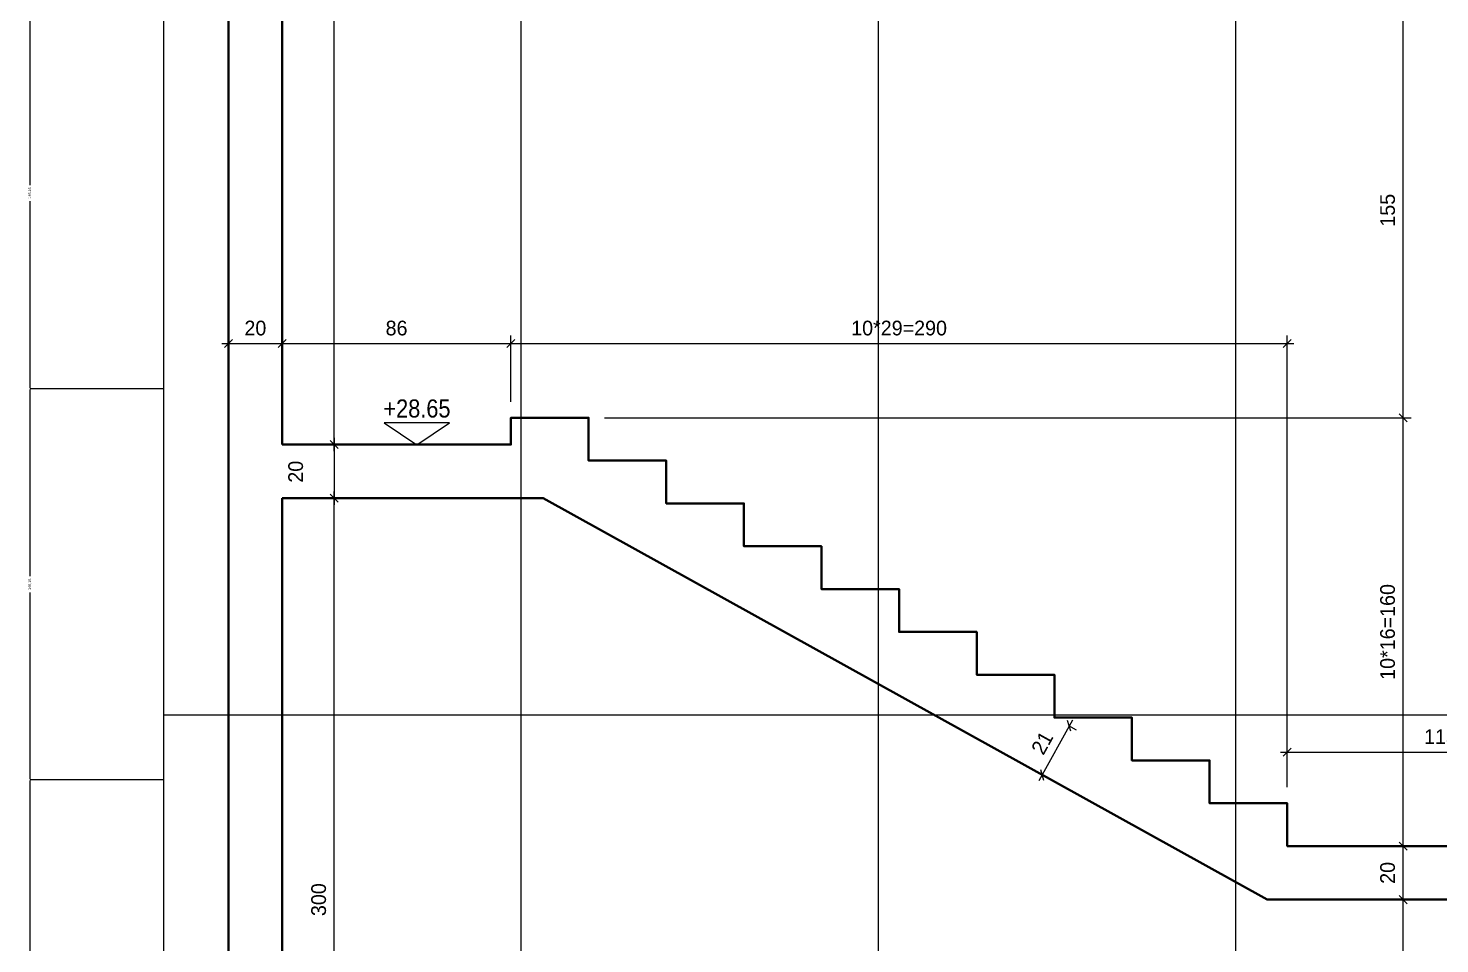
# Model space of a CAD drawing. Header units: inches. Extents: x -5298 to 11252, y 8210 to 22495.
# Drawn here: x 7526 to 8053, y 17590 to 17932 of the extents above; entities that cross this region are included whole.
import ezdxf
from ezdxf.enums import TextEntityAlignment as Align

# ---------------------------------------------------------------- set-up
doc = ezdxf.new("R2010")
doc.units = ezdxf.units.IN
doc.header["$LTSCALE"] = 55
doc.header["$MEASUREMENT"] = 0
doc.layers.get('Defpoints').update_dxf_attribs({"color": 40})
for name, color, linetype in [('BEAM', 3, 'Continuous'), ('dim', 2, 'Continuous'), ('otm-text', 1, 'Continuous'), ('P-lines', 3, 'Continuous')]:
    doc.layers.add(name, color=color, linetype=linetype)
doc.layers.add('W-Conc', color=3, linetype='Continuous', lineweight=40)
doc.styles.add('danmm', font='danmm.shx', dxfattribs={"width": 0.9})
doc.styles.add('HEBTXT', font='hebtxt-weld.shx')
doc.styles.add('ROMANS', font='romans')
doc.styles.get("Standard").update_dxf_attribs({"font": 'arial.ttf'})
doc.dimstyles.new('25', dxfattribs={"dimtxt": 5.5, "dimasz": 3, "dimexe": 3, "dimexo": 6, "dimgap": 3, "dimtad": 1, "dimdec": 0, "dimrnd": 0.5, "dimtxsty": 'HEBTXT', "dimblk1": 'OBLIQUE', "dimblk2": 'OBLIQUE', "dimsah": 1, "dimcen": 1, "dimdle": 2.5, "dimclre": 9, "dimclrt": 3, "dimazin": 3, "dimtfac": 1, "dimtdec": 0, "dimtix": 1, "dimtmove": 2, "dimatfit": 3, "dimldrblk": 'OBLIQUE'})
doc.dimstyles.get("Standard").update_dxf_attribs({"dimtxt": 2.5, "dimasz": 2.5, "dimexe": 1.25, "dimexo": 0.625, "dimtad": 1, "dimtxsty": 'Standard', "dimcen": 2.5, "dimazin": 3, "dimtfac": 1, "dimtmove": 0, "dimatfit": 3})

# ---------------------------------------------------------------- blocks, each defined once
blk = doc.blocks.new('MF1')
blk.add_lwpolyline([(30, 20), (0, 0), (-30, 20)], close=True)
at = {"style": 'ROMANS'}
blk.add_attdef('0', text='', height=6, dxfattribs=at).set_placement((0, 25), align=Align.CENTER)
blk = doc.blocks.new('_OBLIQUE')
at = {"color": 0, "linetype": 'ByBlock'}
blk.add_line((-0.5, -0.5), (0.5, 0.5), dxfattribs=at)
blk = doc.blocks.new('*D1325')
at = {"layer": 'Defpoints', "color": 0, "linetype": 'Continuous', "ltscale": 5, "transparency": 16777216}
for p in [(7909.18, 17674.72, -0.15), (7899.04, 17656.43, -0.15), (7904.6, 17653.35)]:
    blk.add_point(p, dxfattribs=at)
at = {"layer": 'dim', "color": 0, "linetype": 'Continuous', "lineweight": -2, "ltscale": 5, "transparency": 16777216}
blk.add_line((7915.95, 17673.82), (7903.38, 17651.16), dxfattribs=at)
at = {"layer": 'dim', "color": 9, "linetype": 'Continuous', "lineweight": -2, "ltscale": 5, "transparency": 16777216}
for p, q in [((7914.43, 17671.81), (7917.36, 17670.18)), ((7904.29, 17653.52), (7907.22, 17651.89))]:
    blk.add_line(p, q, dxfattribs=at)
at = {"layer": 'dim', "color": 0, "linetype": 'Continuous', "lineweight": -2, "ltscale": 5, "transparency": 16777216, "xscale": 3, "yscale": 3, "zscale": 3}
for p, rotation in [((7914.74, 17671.64), 60.987232589096), ((7904.6, 17653.35), 240.987232589096)]:
    blk.add_blockref('_OBLIQUE', p, dxfattribs=dict(at, rotation=rotation))
at = {"layer": 'dim', "color": 3, "linetype": 'Continuous', "ltscale": 5, "transparency": 16777216, "insert": (7904.64, 17665.28), "char_height": 5.5, "attachment_point": 5, "rotation": 60.9872, "style": 'HEBTXT'}
blk.add_mtext('\\A1;21', dxfattribs=at)
blk = doc.blocks.new('*D1341')
at = {"layer": 'Defpoints', "color": 0, "linetype": 'Continuous', "ltscale": 5, "transparency": 16777216}
for p in [(7633.52, 17776.72, -0.15), (7640.1, 17756.72), (7644.46, 17756.72, -0.15)]:
    blk.add_point(p, dxfattribs=at)
at = {"layer": 'dim', "color": 0, "linetype": 'Continuous', "lineweight": -2, "ltscale": 5, "transparency": 16777216}
blk.add_line((7640.1, 17779.22), (7640.1, 17754.22), dxfattribs=at)
at = {"layer": 'dim', "color": 9, "linetype": 'Continuous', "lineweight": -2, "ltscale": 5, "transparency": 16777216}
for p, q in [((7639.52, 17776.72), (7643.1, 17776.72)), ((7638.46, 17756.72), (7637.1, 17756.72))]:
    blk.add_line(p, q, dxfattribs=at)
at = {"layer": 'dim', "color": 0, "linetype": 'Continuous', "lineweight": -2, "ltscale": 5, "transparency": 16777216, "xscale": 3, "yscale": 3, "zscale": 3}
for p, rotation in [((7640.1, 17776.72), 90), ((7640.1, 17756.72), 270)]:
    blk.add_blockref('_OBLIQUE', p, dxfattribs=dict(at, rotation=rotation))
at = {"layer": 'dim', "color": 3, "linetype": 'Continuous', "ltscale": 5, "transparency": 16777216, "insert": (7625.76, 17766.56), "char_height": 5.5, "attachment_point": 5, "rotation": 90, "style": 'HEBTXT'}
blk.add_mtext('\\A1;20', dxfattribs=at)
blk = doc.blocks.new('*D1342')
at = {"layer": 'Defpoints', "color": 0, "linetype": 'Continuous', "ltscale": 5, "transparency": 16777216}
for p in [(7640.1, 18106.72), (7642.57, 18106.72, -0.19), (7633.52, 17776.72, -0.15)]:
    blk.add_point(p, dxfattribs=at)
at = {"layer": 'dim', "color": 9, "linetype": 'Continuous', "lineweight": -2, "ltscale": 5, "transparency": 16777216}
for p, q in [((7636.57, 18106.72), (7637.1, 18106.72)), ((7639.52, 17776.72), (7643.1, 17776.72))]:
    blk.add_line(p, q, dxfattribs=at)
at = {"layer": 'dim', "color": 0, "linetype": 'Continuous', "lineweight": -2, "ltscale": 5, "transparency": 16777216}
blk.add_line((7640.1, 17774.22), (7640.1, 18109.22), dxfattribs=at)
at = {"layer": 'dim', "color": 0, "linetype": 'Continuous', "lineweight": -2, "ltscale": 5, "transparency": 16777216, "xscale": 3, "yscale": 3, "zscale": 3}
for p, rotation in [((7640.1, 18106.72), 90), ((7640.1, 17776.72), 270)]:
    blk.add_blockref('_OBLIQUE', p, dxfattribs=dict(at, rotation=rotation))
at = {"layer": 'dim', "color": 3, "linetype": 'Continuous', "ltscale": 5, "transparency": 16777216, "insert": (7634.35, 17941.72), "char_height": 5.5, "attachment_point": 5, "rotation": 90, "style": 'HEBTXT'}
blk.add_mtext('\\A1;330', dxfattribs=at)
blk = doc.blocks.new('*D1383')
at = {"layer": 'Defpoints', "color": 0, "linetype": 'Continuous', "ltscale": 5, "transparency": 16777216}
for p in [(8039.46, 17606.72), (8043.58, 17606.72, -0.15), (7772.18, 17466.72, -0.15)]:
    blk.add_point(p, dxfattribs=at)
at = {"layer": 'dim', "color": 0, "linetype": 'Continuous', "lineweight": -2, "ltscale": 5, "transparency": 16777216}
blk.add_line((8039.46, 17464.22), (8039.46, 17609.22), dxfattribs=at)
at = {"layer": 'dim', "color": 9, "linetype": 'Continuous', "lineweight": -2, "ltscale": 5, "transparency": 16777216}
for p, q in [((8037.58, 17606.72), (8036.46, 17606.72)), ((7778.18, 17466.72), (8042.46, 17466.72))]:
    blk.add_line(p, q, dxfattribs=at)
at = {"layer": 'dim', "color": 0, "linetype": 'Continuous', "lineweight": -2, "ltscale": 5, "transparency": 16777216, "xscale": 3, "yscale": 3, "zscale": 3}
for p, rotation in [((8039.46, 17606.72), 90), ((8039.46, 17466.72), 270)]:
    blk.add_blockref('_OBLIQUE', p, dxfattribs=dict(at, rotation=rotation))
at = {"layer": 'dim', "color": 3, "linetype": 'Continuous', "ltscale": 5, "transparency": 16777216, "insert": (8033.71, 17536.72), "char_height": 5.5, "attachment_point": 5, "rotation": 90, "style": 'HEBTXT'}
blk.add_mtext('\\A1;140', dxfattribs=at)
blk = doc.blocks.new('*D1384')
at = {"layer": 'Defpoints', "color": 0, "linetype": 'Continuous', "ltscale": 5, "transparency": 16777216}
for p in [(8039.46, 17626.72), (8041.63, 17626.72, -0.15), (8043.58, 17606.72, -0.15)]:
    blk.add_point(p, dxfattribs=at)
at = {"layer": 'dim', "color": 9, "linetype": 'Continuous', "lineweight": -2, "ltscale": 5, "transparency": 16777216}
for p, q in [((8035.63, 17626.72), (8036.46, 17626.72)), ((8037.58, 17606.72), (8036.46, 17606.72))]:
    blk.add_line(p, q, dxfattribs=at)
at = {"layer": 'dim', "color": 0, "linetype": 'Continuous', "lineweight": -2, "ltscale": 5, "transparency": 16777216}
blk.add_line((8039.46, 17604.22), (8039.46, 17629.22), dxfattribs=at)
at = {"layer": 'dim', "color": 0, "linetype": 'Continuous', "lineweight": -2, "ltscale": 5, "transparency": 16777216, "xscale": 3, "yscale": 3, "zscale": 3}
for p, rotation in [((8039.46, 17626.72), 90), ((8039.46, 17606.72), 270)]:
    blk.add_blockref('_OBLIQUE', p, dxfattribs=dict(at, rotation=rotation))
at = {"layer": 'dim', "color": 3, "linetype": 'Continuous', "ltscale": 5, "transparency": 16777216, "insert": (8033.71, 17616.72), "char_height": 5.5, "attachment_point": 5, "rotation": 90, "style": 'HEBTXT'}
blk.add_mtext('\\A1;20', dxfattribs=at)
blk = doc.blocks.new('*D1385')
at = {"layer": 'Defpoints', "color": 0, "linetype": 'Continuous', "ltscale": 5, "transparency": 16777216}
for p in [(7735.18, 17786.72, -0.15), (8039.46, 17786.72), (8041.63, 17626.72, -0.15)]:
    blk.add_point(p, dxfattribs=at)
at = {"layer": 'dim', "color": 0, "linetype": 'Continuous', "lineweight": -2, "ltscale": 5, "transparency": 16777216}
blk.add_line((8039.46, 17624.22), (8039.46, 17789.22), dxfattribs=at)
at = {"layer": 'dim', "color": 9, "linetype": 'Continuous', "lineweight": -2, "ltscale": 5, "transparency": 16777216}
for p, q in [((7741.18, 17786.72), (8042.46, 17786.72)), ((8035.63, 17626.72), (8036.46, 17626.72))]:
    blk.add_line(p, q, dxfattribs=at)
at = {"layer": 'dim', "color": 0, "linetype": 'Continuous', "lineweight": -2, "ltscale": 5, "transparency": 16777216, "xscale": 3, "yscale": 3, "zscale": 3}
for p, rotation in [((8039.46, 17786.72), 90), ((8039.46, 17626.72), 270)]:
    blk.add_blockref('_OBLIQUE', p, dxfattribs=dict(at, rotation=rotation))
at = {"layer": 'dim', "color": 3, "linetype": 'Continuous', "ltscale": 5, "transparency": 16777216, "insert": (8033.71, 17706.72), "char_height": 5.5, "attachment_point": 5, "rotation": 90, "style": 'HEBTXT'}
blk.add_mtext('\\A1;10*16=160', dxfattribs=at)
blk = doc.blocks.new('*D1365')
at = {"layer": 'Defpoints', "color": 0, "linetype": 'Continuous', "ltscale": 5, "transparency": 16777216}
for p in [(8039.46, 17941.72), (8044.85, 17941.72, -0.19), (7735.18, 17786.72, -0.15)]:
    blk.add_point(p, dxfattribs=at)
at = {"layer": 'dim', "color": 9, "linetype": 'Continuous', "lineweight": -2, "ltscale": 5, "transparency": 16777216}
for p, q in [((8038.85, 17941.72), (8036.46, 17941.72)), ((7741.18, 17786.72), (8042.46, 17786.72))]:
    blk.add_line(p, q, dxfattribs=at)
at = {"layer": 'dim', "color": 0, "linetype": 'Continuous', "lineweight": -2, "ltscale": 5, "transparency": 16777216}
blk.add_line((8039.46, 17784.22), (8039.46, 17944.22), dxfattribs=at)
at = {"layer": 'dim', "color": 0, "linetype": 'Continuous', "lineweight": -2, "ltscale": 5, "transparency": 16777216, "xscale": 3, "yscale": 3, "zscale": 3}
for p, rotation in [((8039.46, 17941.72), 90), ((8039.46, 17786.72), 270)]:
    blk.add_blockref('_OBLIQUE', p, dxfattribs=dict(at, rotation=rotation))
at = {"layer": 'dim', "color": 3, "linetype": 'Continuous', "ltscale": 5, "transparency": 16777216, "insert": (8033.71, 17864.22), "char_height": 5.5, "attachment_point": 5, "rotation": 90, "style": 'HEBTXT'}
blk.add_mtext('\\A1;155', dxfattribs=at)
blk = doc.blocks.new('*D1399')
at = {"layer": 'Defpoints', "color": 0, "linetype": 'Continuous', "ltscale": 5, "transparency": 16777216}
for p in [(7640.1, 17756.72), (7644.46, 17756.72, -0.15), (7642.24, 17456.72, -0.15)]:
    blk.add_point(p, dxfattribs=at)
at = {"layer": 'dim', "color": 9, "linetype": 'Continuous', "lineweight": -2, "ltscale": 5, "transparency": 16777216}
for p, q in [((7638.46, 17756.72), (7637.1, 17756.72)), ((7636.24, 17456.72), (7637.1, 17456.72))]:
    blk.add_line(p, q, dxfattribs=at)
at = {"layer": 'dim', "color": 0, "linetype": 'Continuous', "lineweight": -2, "ltscale": 5, "transparency": 16777216}
blk.add_line((7640.1, 17454.22), (7640.1, 17759.22), dxfattribs=at)
at = {"layer": 'dim', "color": 0, "linetype": 'Continuous', "lineweight": -2, "ltscale": 5, "transparency": 16777216, "xscale": 3, "yscale": 3, "zscale": 3}
for p, rotation in [((7640.1, 17756.72), 90), ((7640.1, 17456.72), 270)]:
    blk.add_blockref('_OBLIQUE', p, dxfattribs=dict(at, rotation=rotation))
at = {"layer": 'dim', "color": 3, "linetype": 'Continuous', "ltscale": 5, "transparency": 16777216, "insert": (7634.35, 17606.72), "char_height": 5.5, "attachment_point": 5, "rotation": 90, "style": 'HEBTXT'}
blk.add_mtext('\\A1;300', dxfattribs=at)
blk = doc.blocks.new('*D1320')
at = {"layer": 'Defpoints', "color": 0, "linetype": 'Continuous', "ltscale": 5, "transparency": 16777216}
for p in [(7620.69, 17814.44), (7600.68, 17795.56, -0.22), (7620.69, 17797.59, -0.22)]:
    blk.add_point(p, dxfattribs=at)
at = {"layer": 'dim', "color": 0, "linetype": 'Continuous', "lineweight": -2, "ltscale": 5, "transparency": 16777216}
blk.add_line((7598.18, 17814.44), (7623.19, 17814.44), dxfattribs=at)
at = {"layer": 'dim', "color": 9, "linetype": 'Continuous', "lineweight": -2, "ltscale": 5, "transparency": 16777216}
for p, q in [((7600.68, 17801.56), (7600.68, 17817.44)), ((7620.69, 17803.59), (7620.69, 17817.44))]:
    blk.add_line(p, q, dxfattribs=at)
at = {"layer": 'dim', "color": 0, "linetype": 'Continuous', "lineweight": -2, "ltscale": 5, "transparency": 16777216, "xscale": 3, "yscale": 3, "zscale": 3, "rotation": 180}
blk.add_blockref('_OBLIQUE', (7600.68, 17814.44), dxfattribs=at)
at = {"layer": 'dim', "color": 0, "linetype": 'Continuous', "lineweight": -2, "ltscale": 5, "transparency": 16777216, "xscale": 3, "yscale": 3, "zscale": 3}
blk.add_blockref('_OBLIQUE', (7620.69, 17814.44), dxfattribs=at)
at = {"layer": 'dim', "color": 3, "linetype": 'Continuous', "ltscale": 5, "transparency": 16777216, "insert": (7610.68, 17820.19), "char_height": 5.5, "attachment_point": 5, "style": 'HEBTXT'}
blk.add_mtext('\\A1;20', dxfattribs=at)
blk = doc.blocks.new('*D1421')
at = {"layer": 'Defpoints', "color": 0, "linetype": 'Continuous', "ltscale": 5, "transparency": 16777216}
for p in [(7706.18, 17814.44), (7620.69, 17797.59, -0.22), (7706.18, 17786.72, -0.15)]:
    blk.add_point(p, dxfattribs=at)
at = {"layer": 'dim', "color": 0, "linetype": 'Continuous', "lineweight": -2, "ltscale": 5, "transparency": 16777216}
blk.add_line((7618.19, 17814.44), (7708.68, 17814.44), dxfattribs=at)
at = {"layer": 'dim', "color": 9, "linetype": 'Continuous', "lineweight": -2, "ltscale": 5, "transparency": 16777216}
for p, q in [((7620.69, 17803.59), (7620.69, 17817.44)), ((7706.18, 17792.72), (7706.18, 17817.44))]:
    blk.add_line(p, q, dxfattribs=at)
at = {"layer": 'dim', "color": 0, "linetype": 'Continuous', "lineweight": -2, "ltscale": 5, "transparency": 16777216, "xscale": 3, "yscale": 3, "zscale": 3, "rotation": 180}
blk.add_blockref('_OBLIQUE', (7620.69, 17814.44), dxfattribs=at)
at = {"layer": 'dim', "color": 0, "linetype": 'Continuous', "lineweight": -2, "ltscale": 5, "transparency": 16777216, "xscale": 3, "yscale": 3, "zscale": 3}
blk.add_blockref('_OBLIQUE', (7706.18, 17814.44), dxfattribs=at)
at = {"layer": 'dim', "color": 3, "linetype": 'Continuous', "ltscale": 5, "transparency": 16777216, "insert": (7663.43, 17820.19), "char_height": 5.5, "attachment_point": 5, "style": 'HEBTXT'}
blk.add_mtext('\\A1;86', dxfattribs=at)
blk = doc.blocks.new('*D1422')
at = {"layer": 'Defpoints', "color": 0, "linetype": 'Continuous', "ltscale": 5, "transparency": 16777216}
for p in [(7996.18, 17814.44), (7706.18, 17786.72, -0.15), (7996.18, 17642.72, -0.15)]:
    blk.add_point(p, dxfattribs=at)
at = {"layer": 'dim', "color": 0, "linetype": 'Continuous', "lineweight": -2, "ltscale": 5, "transparency": 16777216}
blk.add_line((7703.68, 17814.44), (7998.68, 17814.44), dxfattribs=at)
at = {"layer": 'dim', "color": 9, "linetype": 'Continuous', "lineweight": -2, "ltscale": 5, "transparency": 16777216}
for p, q in [((7706.18, 17792.72), (7706.18, 17817.44)), ((7996.18, 17648.72), (7996.18, 17817.44))]:
    blk.add_line(p, q, dxfattribs=at)
at = {"layer": 'dim', "color": 0, "linetype": 'Continuous', "lineweight": -2, "ltscale": 5, "transparency": 16777216, "xscale": 3, "yscale": 3, "zscale": 3, "rotation": 180}
blk.add_blockref('_OBLIQUE', (7706.18, 17814.44), dxfattribs=at)
at = {"layer": 'dim', "color": 0, "linetype": 'Continuous', "lineweight": -2, "ltscale": 5, "transparency": 16777216, "xscale": 3, "yscale": 3, "zscale": 3}
blk.add_blockref('_OBLIQUE', (7996.18, 17814.44), dxfattribs=at)
at = {"layer": 'dim', "color": 3, "linetype": 'Continuous', "ltscale": 5, "transparency": 16777216, "insert": (7851.18, 17820.19), "char_height": 5.5, "attachment_point": 5, "style": 'HEBTXT'}
blk.add_mtext('\\A1;10*29=290', dxfattribs=at)
blk = doc.blocks.new('*D1423')
at = {"layer": 'Defpoints', "color": 0, "linetype": 'Continuous', "ltscale": 5, "transparency": 16777216}
for p in [(8110.68, 17661.79), (7996.18, 17642.72, -0.15), (8110.68, 17642.72, 0.1)]:
    blk.add_point(p, dxfattribs=at)
at = {"layer": 'dim', "color": 0, "linetype": 'Continuous', "lineweight": -2, "ltscale": 5, "transparency": 16777216}
blk.add_line((7993.68, 17661.79), (8113.18, 17661.79), dxfattribs=at)
at = {"layer": 'dim', "color": 9, "linetype": 'Continuous', "lineweight": -2, "ltscale": 5, "transparency": 16777216}
for p, q in [((7996.18, 17648.72), (7996.18, 17664.79)), ((8110.68, 17648.72), (8110.68, 17664.79))]:
    blk.add_line(p, q, dxfattribs=at)
at = {"layer": 'dim', "color": 0, "linetype": 'Continuous', "lineweight": -2, "ltscale": 5, "transparency": 16777216, "xscale": 3, "yscale": 3, "zscale": 3, "rotation": 180}
blk.add_blockref('_OBLIQUE', (7996.18, 17661.79), dxfattribs=at)
at = {"layer": 'dim', "color": 0, "linetype": 'Continuous', "lineweight": -2, "ltscale": 5, "transparency": 16777216, "xscale": 3, "yscale": 3, "zscale": 3}
blk.add_blockref('_OBLIQUE', (8110.68, 17661.79), dxfattribs=at)
at = {"layer": 'dim', "color": 3, "linetype": 'Continuous', "ltscale": 5, "transparency": 16777216, "insert": (8053.43, 17667.54), "char_height": 5.5, "attachment_point": 5, "style": 'HEBTXT'}
blk.add_mtext('\\A1;115', dxfattribs=at)
blk = doc.blocks.new('_CLOSEDFILLED')
at = {"color": 0, "linetype": 'BYBLOCK'}
blk.add_solid([(-1, 0.2), (0, 0), (-1, -0.2)], dxfattribs=at)
blk = doc.blocks.new('*D134')
at = {"color": 2}
for p, q in [((7576.48, 17651.43), (7526.48, 17651.43)), ((7526.48, 17581.35), (7526.48, 17651.18)), ((7526.48, 17505.53), (7526.48, 17575.35)), ((7576.48, 17505.28), (7526.48, 17505.28))]:
    blk.add_line(p, q, dxfattribs=at)
at = {"layer": 'Defpoints'}
for p in [(7576.48, 17651.43), (7526.48, 17505.28), (7576.48, 17505.28)]:
    blk.add_point(p, dxfattribs=at)
at = {"layer": 'dim', "color": 2, "xscale": 0.25, "yscale": 0.25}
for p, rotation in [((7526.48, 17651.43), 90), ((7526.48, 17505.28), 270)]:
    blk.add_blockref('_CLOSEDFILLED', p, dxfattribs=dict(at, rotation=rotation))
at = {"layer": 'dim', "color": 0, "insert": (7526.48, 17578.35), "char_height": 1, "attachment_point": 5, "rotation": 90}
blk.add_mtext('146,15', dxfattribs=at)
blk = doc.blocks.new('*D135')
at = {"color": 2}
for p, q in [((7576.48, 17797.58), (7526.48, 17797.58)), ((7526.48, 17727.5), (7526.48, 17797.33)), ((7526.48, 17651.68), (7526.48, 17721.5)), ((7576.48, 17651.43), (7526.48, 17651.43))]:
    blk.add_line(p, q, dxfattribs=at)
at = {"layer": 'Defpoints'}
for p in [(7576.48, 17797.58), (7526.48, 17651.43), (7576.48, 17651.43)]:
    blk.add_point(p, dxfattribs=at)
at = {"layer": 'dim', "color": 2, "xscale": 0.25, "yscale": 0.25}
for p, rotation in [((7526.48, 17797.58), 90), ((7526.48, 17651.43), 270)]:
    blk.add_blockref('_CLOSEDFILLED', p, dxfattribs=dict(at, rotation=rotation))
at = {"layer": 'dim', "color": 0, "insert": (7526.48, 17724.5), "char_height": 1, "attachment_point": 5, "rotation": 90}
blk.add_mtext('146,15', dxfattribs=at)
blk = doc.blocks.new('*D136')
at = {"color": 2}
for p, q in [((7576.48, 17943.72), (7526.48, 17943.72)), ((7526.48, 17873.65), (7526.48, 17943.47)), ((7526.48, 17797.83), (7526.48, 17867.65)), ((7576.48, 17797.58), (7526.48, 17797.58))]:
    blk.add_line(p, q, dxfattribs=at)
at = {"layer": 'Defpoints'}
for p in [(7576.48, 17943.72), (7526.48, 17797.58), (7576.48, 17797.58)]:
    blk.add_point(p, dxfattribs=at)
at = {"layer": 'dim', "color": 2, "xscale": 0.25, "yscale": 0.25}
for p, rotation in [((7526.48, 17943.72), 90), ((7526.48, 17797.58), 270)]:
    blk.add_blockref('_CLOSEDFILLED', p, dxfattribs=dict(at, rotation=rotation))
at = {"layer": 'dim', "color": 0, "insert": (7526.48, 17870.65), "char_height": 1, "attachment_point": 5, "rotation": 90}
blk.add_mtext('146,15', dxfattribs=at)

msp = doc.modelspace()

# ---------------------------------------------------------------- linework, layer by layer
at = {"layer": 'BEAM', "color": 5}
for p, q in [((7576.475, 11513.244), (7576.475, 18236.017)), ((7709.969, 11513.244), (7709.969, 18236.017)), ((7843.463, 11513.244), (7843.463, 18236.017)), ((7976.957, 11513.244), (7976.957, 18236.017)), ((7576.475, 17675.786), (10780.328, 17675.786))]:
    msp.add_line(p, q, dxfattribs=at)
at = {"layer": 'W-Conc', "ltscale": 5}
for p, q in [((7600.68, 18233.565, -0.711), (7600.68, 16918.416, -0.577)), ((7620.685, 17776.721, -0.668), (7620.685, 18106.721, -0.703)), ((7620.685, 17456.721, -0.634), (7620.685, 17756.721, -0.666))]:
    msp.add_line(p, q, dxfattribs=at)
at = {"layer": 'W-Conc', "ltscale": 5, "elevation": -0.603}
for points in [[(8110.685, 17626.718), (7996.184, 17626.718), (7996.184, 17642.718), (7967.184, 17642.718), (7967.184, 17658.718), (7938.184, 17658.718), (7938.184, 17674.718), (7909.184, 17674.718), (7909.184, 17690.717), (7880.184, 17690.717), (7880.184, 17706.717), (7851.184, 17706.717), (7851.184, 17722.717), (7822.184, 17722.717), (7822.184, 17738.717), (7793.184, 17738.717), (7793.184, 17754.717), (7764.184, 17754.717), (7764.184, 17770.717), (7735.184, 17770.717), (7735.184, 17786.717), (7706.184, 17786.717), (7706.184, 17776.721), (7620.685, 17776.721)], [(7620.682, 17756.721), (7718.204, 17756.721), (7988.675, 17606.718), (8110.685, 17606.718)]]:
    msp.add_lwpolyline(points, dxfattribs=at)

# ---------------------------------------------------------------- block references
at = {"layer": 'P-lines', "color": 3}
ref = msp.add_blockref('MF1', (7671.05, 17776.647, -0.603), dxfattribs=dict(at, xscale=-0.4065600000089035, yscale=0.4065600000089035, zscale=0.4065600000089035))
ref.add_attrib('-3.25', '+28.65', dxfattribs={"layer": 'otm-text', "height": 6.75, "style": 'danmm', "width": 0.9}).set_placement((7671.05, 17786.811, -0.603), align=Align.CENTER)

# ---------------------------------------------------------------- dimensions: what is measured, and where the dimension line sits
at = {"layer": 'dim', "linetype": 'Continuous', "ltscale": 5}
for base, p1, p2, picture, middle in [((7640.095, 18106.721, -0.451), (7633.517, 17776.721, -0.603), (7642.569, 18106.721, -0.64), '*D1342', (7634.345, 17941.721, -0.451)), ((8039.464, 17941.72, -0.451), (7735.184, 17786.717, -0.603), (8044.851, 17941.72, -0.64), '*D1365', (8033.714, 17864.218, -0.451)), ((7640.095, 17756.721, -0.451), (7642.235, 17456.721, -0.599), (7644.46, 17756.721, -0.603), '*D1399', (7634.345, 17606.721, -0.451)), ((8039.464, 17626.718, -0.451), (8043.584, 17606.718, -0.603), (8041.634, 17626.718, -0.603), '*D1384', (8033.714, 17616.718, -0.451)), ((8039.464, 17606.718, -0.451), (7772.18, 17466.721, -0.599), (8043.584, 17606.718, -0.603), '*D1383', (8033.714, 17536.719, -0.451))]:
    dim = msp.add_linear_dim(base=base, p1=p1, p2=p2, angle=90, dimstyle='25', dxfattribs=at)
    dim.commit()
    dim.dimension.update_dxf_attribs({"geometry": picture, "text_midpoint": middle})
at = {"layer": 'dim', "color": 2}
for base, p1, p2, picture, middle in [((7526.475, 17797.576), (7576.475, 17797.576), (7576.475, 17943.723), '*D136', (7526.475, 17870.649)), ((7526.475, 17651.428), (7576.475, 17651.428), (7576.475, 17797.576), '*D135', (7526.475, 17724.502)), ((7526.475, 17505.281), (7576.475, 17505.281), (7576.475, 17651.428), '*D134', (7526.475, 17578.355))]:
    dim = msp.add_linear_dim(base=base, p1=p1, p2=p2, angle=90, dimstyle='Standard', dxfattribs=at)
    dim.commit()
    dim.dimension.update_dxf_attribs({"geometry": picture, "text_midpoint": middle})
at = {"layer": 'dim', "linetype": 'Continuous', "ltscale": 5}
for base, p1, p2, picture, middle in [((7620.685, 17814.435, -0.451), (7600.68, 17795.558, -0.666), (7620.685, 17797.588, -0.67), '*D1320', (7610.683, 17820.185, -0.451)), ((7706.184, 17814.435, -0.451), (7620.685, 17797.588, -0.67), (7706.184, 17786.717, -0.603), '*D1421', (7663.434, 17820.185, -0.451)), ((8110.685, 17661.791, -0.451), (7996.184, 17642.718, -0.603), (8110.685, 17642.718, -0.354), '*D1423', (8053.434, 17667.541, -0.451))]:
    dim = msp.add_linear_dim(base=base, p1=p1, p2=p2, dimstyle='25', dxfattribs=at)
    dim.commit()
    dim.dimension.update_dxf_attribs({"geometry": picture, "text_midpoint": middle})
dim = msp.add_linear_dim(base=(7996.184, 17814.435, -0.451), p1=(7706.184, 17786.717, -0.603), p2=(7996.184, 17642.718, -0.603), text='10*29=<>', dimstyle='25', dxfattribs=at)
dim.commit()
dim.dimension.update_dxf_attribs({"geometry": '*D1422', "text_midpoint": (7851.184, 17820.185, -0.451)})
dim = msp.add_linear_dim(base=(8039.464, 17786.717, -0.451), p1=(8041.634, 17626.718, -0.603), p2=(7735.184, 17786.717, -0.603), angle=90, text='10*16=<>', dimstyle='25', dxfattribs=at)
dim.commit()
dim.dimension.update_dxf_attribs({"geometry": '*D1385', "text_midpoint": (8033.714, 17706.717, -0.451)})
dim = msp.add_linear_dim(base=(7640.095, 17756.721, -0.451), p1=(7633.517, 17776.721, -0.603), p2=(7644.46, 17756.721, -0.603), angle=90, dimstyle='25', dxfattribs=at)
dim.commit()
dim.dimension.update_dxf_attribs({"geometry": '*D1341', "text_midpoint": (7625.756, 17766.562, -0.451), "dimtype": 160})
dim = msp.add_aligned_dim(p1=(7909.184, 17674.718, -0.603), p2=(7899.041, 17656.429, -0.603), distance=6.354, dimstyle='25', dxfattribs=at)
dim.commit()
dim.dimension.update_dxf_attribs({"geometry": '*D1325', "text_midpoint": (7904.64, 17665.28, -0.451)})

doc.saveas('drawing.dxf')
